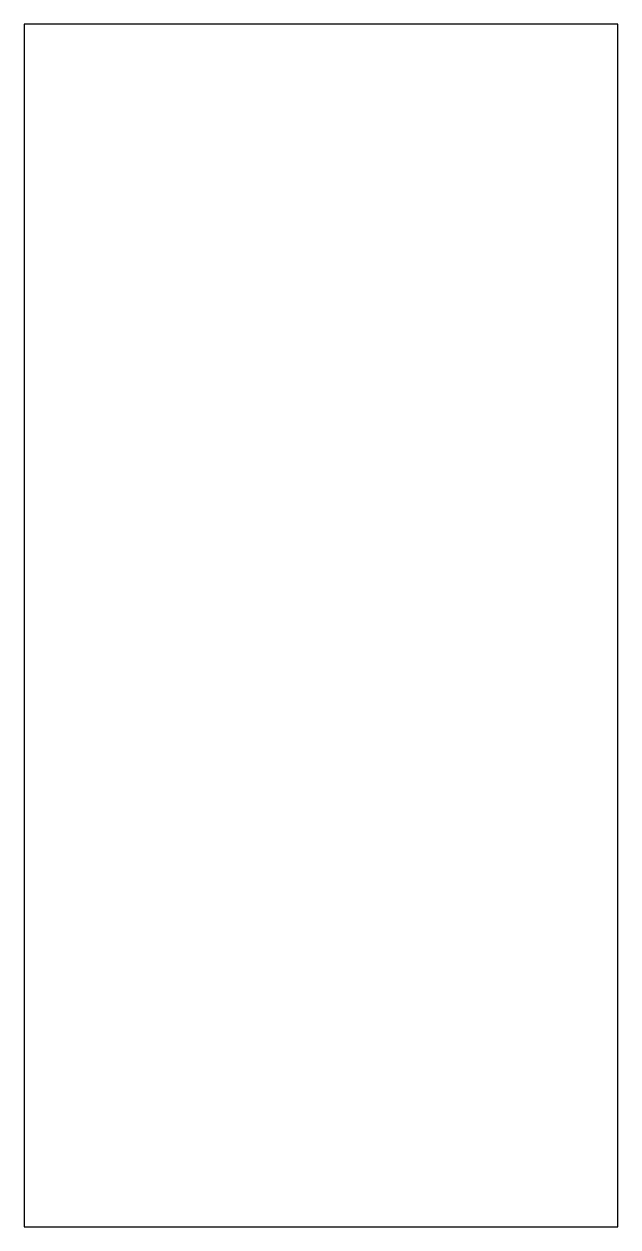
# Model space of a CAD drawing. Header units: metres. Extents: x -83 to 241, y -657 to -1.
import ezdxf

# ---------------------------------------------------------------- set-up
doc = ezdxf.new("R2010")
doc.units = ezdxf.units.M

msp = doc.modelspace()

# ---------------------------------------------------------------- linework, layer by layer
for p, q in [((241.104, -1), (-82.896, -1)), ((-82.896, -1), (-82.896, -657)), ((241.104, -657), (241.104, -1)), ((-82.896, -657), (241.104, -657))]:
    msp.add_line(p, q)

doc.saveas('drawing.dxf')
